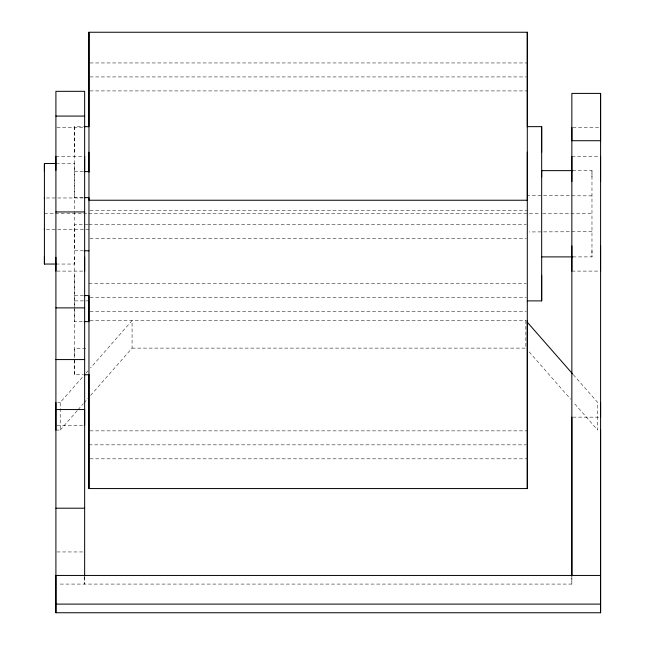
<?xml version="1.0" encoding="UTF-8"?>
<svg xmlns="http://www.w3.org/2000/svg" width="645" height="645" viewBox="0 0 645 645"><rect width="100%" height="100%" fill="white"/><g stroke="black" fill="none" stroke-linecap="round" stroke-linejoin="round"><path stroke-width="0.48" stroke-dasharray="3.23 2.42" d="M55.905 430.07L60.219 430.07L60.219 402.52L83.294 376.204M74.586 374.761L74.586 358.733L74.586 374.761L83.213 374.761M74.586 357.725L74.586 348.711L88.002 348.711M74.586 275.351L74.586 321.621L83.213 321.621M74.586 256.629L74.586 264.047L57.486 264.047M74.586 170.909L74.586 163.483L57.486 163.483M74.586 152.18L74.586 126.646L83.213 126.646M84.648 576.404L84.648 584.08L84.648 576.041M90.542 395.482L132.072 348.115L132.072 320.565L90.542 367.932M525.86 320.565L525.86 348.115L132.072 348.115M60.219 584.08L571.849 584.08L571.849 576.404M572.857 256.895L591.973 256.895L591.973 250.534M591.973 231.676L529.287 231.942M591.973 195.862L527.296 195.596M591.973 177.004L591.973 170.635L572.857 170.635M85.93 373.197L87.905 370.94M60.219 430.07L77.36 410.518M78.013 409.769L83.294 403.754M83.947 403.004L87.905 398.489M89.969 62.952L527.296 62.952M89.969 76.932L526.288 76.932M89.969 90.913L527.296 90.913M56.897 127.533L82.665 127.533M572.841 127.533L598.608 127.533M55.905 156.429L82.665 156.429M571.849 156.429L598.608 156.429M83.213 171.602L74.586 171.602L74.586 197.644L83.213 197.644M46.392 197.967L83.02 197.967M89.969 210.464L527.296 210.464M44.408 213.769L54.47 213.769M55.47 213.769L82.641 213.769M83.648 213.769L87.672 213.769M88.679 213.769L540.663 213.769M542.671 213.769L591.973 213.769M88.962 224.436L526.288 224.436M88.002 224.734L74.586 224.734L74.586 250.784L83.213 250.784M46.392 229.572L88.962 229.572M89.969 238.416L526.288 238.416M56.897 271.102L82.665 271.102M571.849 271.102L598.608 271.102M88.962 283.357L526.288 283.357M74.586 295.579L83.213 295.579M89.969 297.337L526.288 297.337M74.586 300.884L88.962 300.884M89.969 311.317L526.288 311.317M89.969 320.565L526.288 320.565M57.631 402.52L60.219 402.52M572.841 417.146L598.608 417.146M56.897 425.345L82.665 425.345M89.969 430.86L527.296 430.86M88.962 444.84L526.288 444.84M89.969 458.821L527.296 458.821M56.897 551.951L82.665 551.951M573.324 374.697L597.721 402.52L597.721 430.07L573.324 402.246M529.158 351.88L570.688 399.239M591.973 170.635L591.973 256.895M571.849 576.033L571.849 584.08M74.586 126.646L74.586 357.717"/><path stroke-width="0.97" d="M56.478 264.047L44.408 264.047L44.408 256.629M44.408 229.572L44.408 228.919M44.408 198.612L44.408 197.967M44.408 170.909L44.408 163.483L56.478 163.483M600.592 93.404L600.592 140.723L571.849 140.723L571.849 93.404L600.592 93.404L600.592 612.75L55.905 612.75L55.905 575.445L600.592 575.445M55.905 430.07L55.905 91.324L84.648 91.324L84.648 425.345M527.296 320.565L527.296 488.563L88.962 488.563L88.962 374.89M88.962 32.25L88.962 200.24L527.296 200.24L527.296 32.25L88.962 32.25L88.962 126.678L84.173 126.646M527.296 300.884L541.671 300.884L541.671 275.351M541.671 177.004L541.671 170.635L572.857 170.635M541.671 152.18L541.671 126.646L527.296 126.646L527.296 32.25M571.849 575.445L571.849 127.533M55.905 116.076L84.648 116.076M84.173 171.602L88.962 171.602M84.173 197.644L88.962 197.644L88.962 488.563M55.905 211.947L84.648 211.947M84.173 250.784L88.962 250.784M541.671 256.895L572.857 256.895M84.173 295.579L88.962 295.579L88.962 321.621L84.173 321.621M55.905 307.883L84.648 307.883M55.905 359.571L84.648 359.571M84.173 374.761L88.962 374.761M55.905 409.543L84.648 409.543L84.648 576.041M55.905 508.204L84.648 508.204M55.905 604.107L600.592 604.107M527.175 322.073L572.663 373.947M600.592 156.429L600.592 181.511M600.592 246.027L600.592 271.102M600.592 402.52L600.592 417.146M600.592 430.07L600.592 612.75M571.849 156.429L571.849 181.511M571.849 246.027L571.849 271.102M571.849 417.146L571.849 576.033M541.671 126.646L541.671 300.884M527.296 152.18L527.296 488.563M88.962 152.18L88.962 172.07M84.648 156.429L84.648 170.296M84.648 257.242L84.648 271.102M55.905 156.429L55.905 170.296M55.905 257.242L55.905 271.102M55.905 402.52L55.905 612.75M44.408 163.483L44.408 264.047"/></g></svg>
